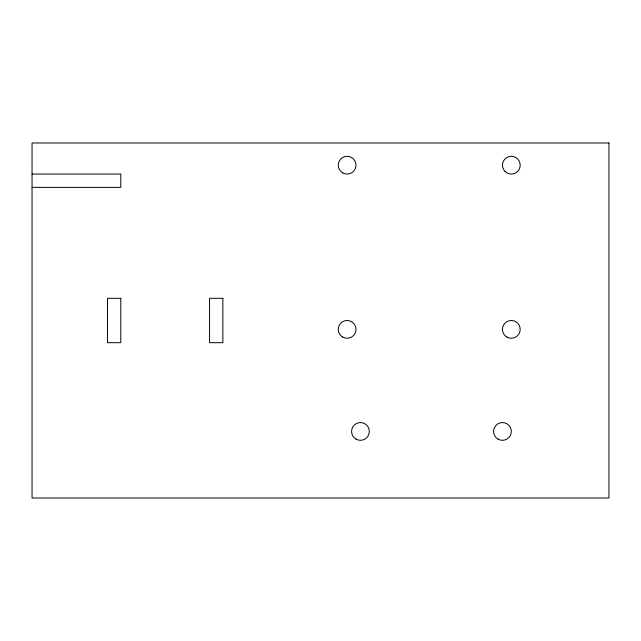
<?xml version="1.0" encoding="UTF-8"?>
<svg xmlns="http://www.w3.org/2000/svg" width="641" height="641" viewBox="0 0 641 641"><rect width="100%" height="100%" fill="white"/><g stroke="black" fill="none" stroke-linecap="round" stroke-linejoin="round"><path stroke-width="0.96" d="M32.05 174.056L120.804 174.056L120.804 187.372L32.05 187.372M608.95 142.991L32.05 142.991L32.05 498.009L608.95 498.009L608.95 142.991M120.804 298.313L107.488 298.313L107.488 342.687L120.804 342.687L120.804 298.313M222.868 298.313L209.559 298.313L209.559 342.687L222.868 342.687L222.868 298.313M342.687 172.87A8.878 8.878 0 0 0 356.003 165.178A8.878 8.878 0 0 0 342.687 157.494A8.878 8.878 0 0 0 342.687 172.87M505.044 171.459A8.878 8.878 0 0 0 519.891 167.477A8.878 8.878 0 0 0 509.026 156.604A8.878 8.878 0 0 0 505.044 171.459M342.687 337.062A8.878 8.878 0 0 0 356.003 329.378A8.878 8.878 0 0 0 342.687 321.686A8.878 8.878 0 0 0 342.687 337.062M506.887 337.062A8.878 8.878 0 0 0 520.196 329.378A8.878 8.878 0 0 0 506.887 321.686A8.878 8.878 0 0 0 506.887 337.062M356.003 439.125A8.878 8.878 0 0 0 369.312 431.441A8.878 8.878 0 0 0 356.003 423.757A8.878 8.878 0 0 0 356.003 439.125M498.009 439.125A8.878 8.878 0 0 0 511.318 431.441A8.878 8.878 0 0 0 498.009 423.757A8.878 8.878 0 0 0 498.009 439.125"/></g></svg>
